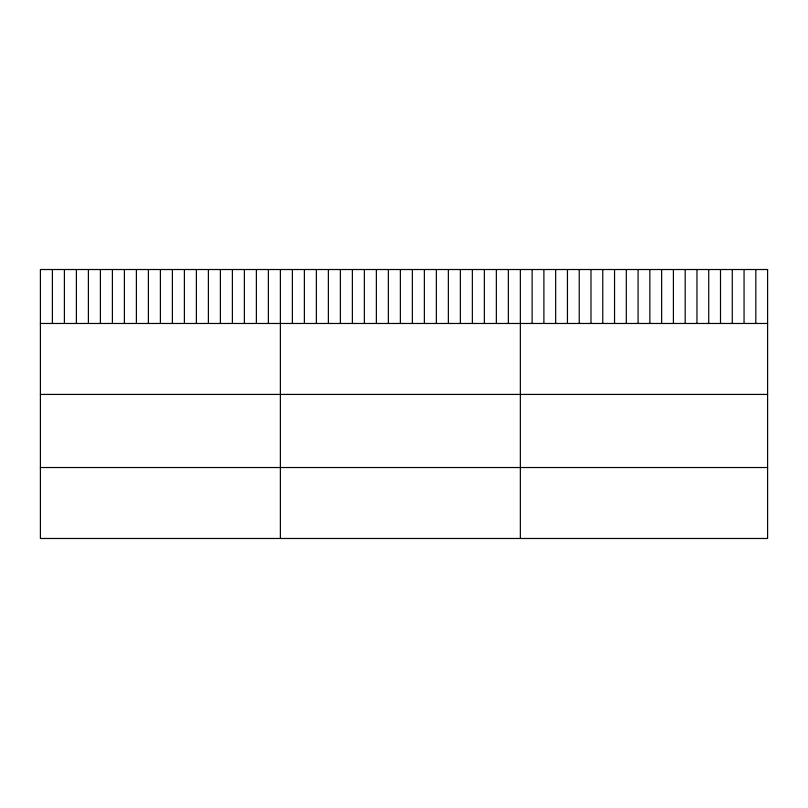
<?xml version="1.0" encoding="UTF-8"?>
<svg xmlns="http://www.w3.org/2000/svg" width="808" height="808" viewBox="0 0 808 808"><rect width="100%" height="100%" fill="white"/><g stroke="black" fill="none" stroke-linecap="round" stroke-linejoin="round"><path stroke-width="1.21" d="M40.4 323.473L767.6 323.473M40.4 394.425L767.6 394.425M40.4 467.529L767.6 467.529M755.823 269.519L755.823 323.473M744.057 269.519L744.057 323.473M732.28 269.519L732.28 323.473M720.504 269.519L720.504 323.473M708.727 269.519L708.727 323.473M696.961 269.519L696.961 323.473M685.184 269.519L685.184 323.473M673.407 269.519L673.407 323.473M661.641 269.519L661.641 323.473M649.864 269.519L649.864 323.473M638.088 269.519L638.088 323.473M626.311 269.519L626.311 323.473M614.545 269.519L614.545 323.473M602.768 269.519L602.768 323.473M590.991 269.519L590.991 323.473M579.225 269.519L579.225 323.473M567.448 269.519L567.448 323.473M555.672 269.519L555.672 323.473M543.895 269.519L543.895 323.473M532.129 269.519L532.129 323.473M520.352 269.519L520.352 538.481M508.353 269.519L508.353 323.473M496.354 269.519L496.354 323.473M484.356 269.519L484.356 323.473M472.357 269.519L472.357 323.473M460.358 269.519L460.358 323.473M448.359 269.519L448.359 323.473M436.36 269.519L436.36 323.473M424.362 269.519L424.362 323.473M412.363 269.519L412.363 323.473M400.364 269.519L400.364 323.473M388.365 269.519L388.365 323.473M376.366 269.519L376.366 323.473M364.368 269.519L364.368 323.473M352.369 269.519L352.369 323.473M340.37 269.519L340.37 323.473M328.371 269.519L328.371 323.473M316.372 269.519L316.372 323.473M304.374 269.519L304.374 323.473M292.375 269.519L292.375 323.473M280.376 269.519L280.376 538.481M268.377 269.519L268.377 323.473M256.378 269.519L256.378 323.473M244.38 269.519L244.38 323.473M232.381 269.519L232.381 323.473M220.382 269.519L220.382 323.473M208.383 269.519L208.383 323.473M196.384 269.519L196.384 323.473M184.386 269.519L184.386 323.473M172.387 269.519L172.387 323.473M160.388 269.519L160.388 323.473M148.389 269.519L148.389 323.473M136.39 269.519L136.39 323.473M124.392 269.519L124.392 323.473M112.393 269.519L112.393 323.473M100.394 269.519L100.394 323.473M88.395 269.519L88.395 323.473M76.396 269.519L76.396 323.473M64.398 269.519L64.398 323.473M52.399 269.519L52.399 323.473M767.6 269.519L40.4 269.519L40.4 538.481L767.6 538.481L767.6 269.519"/></g></svg>
